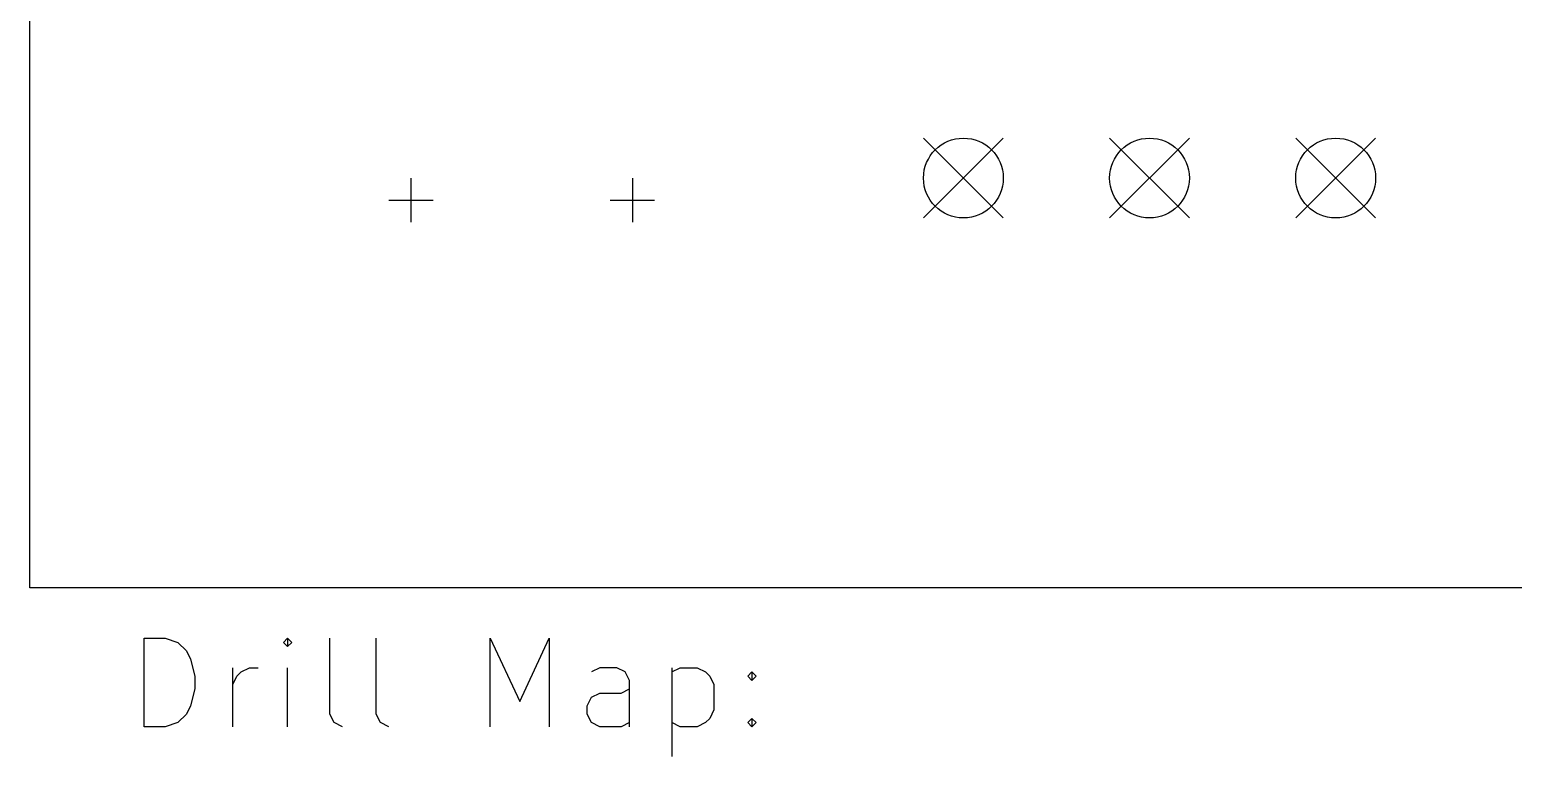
# Model space of a CAD drawing. Extents: x 103.1 to 173.7, y -146.8 to -73.
# Drawn here: x 104.93 to 138.41, y -126.26 to -109.85 of the extents above; entities that cross this region are included whole.
import ezdxf

# ---------------------------------------------------------------- set-up
doc = ezdxf.new("R2010")
doc.units = 0
doc.layers.add('BLACK', color=7, linetype='CONTINUOUS')

msp = doc.modelspace()

# ---------------------------------------------------------------- linework, layer by layer
at = {"layer": 'BLACK', "linetype": 'CONTINUOUS'}
for p, q in [((104.93, -122.45), (104.93, -72.95)), ((125.1, -112.3), (126.9, -114.1)), ((126.9, -112.3), (125.1, -114.1)), ((129.3, -112.3), (131.1, -114.1)), ((131.1, -112.3), (129.3, -114.1)), ((133.5, -112.3), (135.3, -114.1)), ((135.3, -112.3), (133.5, -114.1)), ((113.532323, -113.2), (113.532323, -114.2)), ((118.532323, -113.2), (118.532323, -114.2)), ((113.032323, -113.7), (114.032323, -113.7)), ((118.032323, -113.7), (119.032323, -113.7)), ((173.69, -122.45), (104.93, -122.45)), ((107.512768, -125.589838), (107.512768, -123.589838)), ((107.512768, -123.589838), (107.988958, -123.589838)), ((107.988958, -123.589838), (108.274673, -123.685076)), ((108.274673, -123.685076), (108.465149, -123.875552)), ((110.750863, -123.589838), (110.655625, -123.685076)), ((110.655625, -123.685076), (110.750863, -123.780314)), ((110.846101, -123.685076), (110.750863, -123.589838)), ((110.750863, -123.589838), (110.750863, -123.780314)), ((110.750863, -123.780314), (110.846101, -123.685076)), ((111.703244, -125.304123), (111.703244, -123.589838)), ((112.750863, -125.304123), (112.750863, -123.589838)), ((115.322292, -125.589838), (115.322292, -123.589838)), ((115.322292, -123.589838), (115.988959, -125.018409)), ((115.988959, -125.018409), (116.655625, -123.589838)), ((116.655625, -123.589838), (116.655625, -125.589838)), ((108.465149, -123.875552), (108.560387, -124.066028)), ((108.560387, -124.066028), (108.655625, -124.44698)), ((108.655625, -124.44698), (108.655625, -124.732695)), ((109.512768, -125.589838), (109.512768, -124.256504)), ((109.512768, -124.637457), (109.608006, -124.44698)), ((109.608006, -124.44698), (109.703244, -124.351742)), ((109.703244, -124.351742), (109.89372, -124.256504)), ((109.89372, -124.256504), (110.084197, -124.256504)), ((110.750863, -125.589838), (110.750863, -124.256504)), ((117.798482, -124.256504), (117.608006, -124.351742)), ((118.179435, -124.256504), (117.798482, -124.256504)), ((118.369911, -124.351742), (118.179435, -124.256504)), ((118.465149, -124.542219), (118.369911, -124.351742)), ((118.465149, -125.589838), (118.465149, -124.542219)), ((119.41753, -124.256504), (119.41753, -126.256504)), ((119.41753, -124.351742), (119.608006, -124.256504)), ((119.608006, -124.256504), (119.988959, -124.256504)), ((119.988959, -124.256504), (120.179435, -124.351742)), ((120.179435, -124.351742), (120.274673, -124.44698)), ((120.274673, -124.44698), (120.369911, -124.637457)), ((121.131816, -124.44698), (121.227054, -124.351742)), ((121.227054, -124.542219), (121.131816, -124.44698)), ((121.227054, -124.351742), (121.322292, -124.44698)), ((121.227054, -124.351742), (121.227054, -124.542219)), ((121.322292, -124.44698), (121.227054, -124.542219)), ((108.655625, -124.732695), (108.560387, -125.113647)), ((117.608006, -124.923171), (117.798482, -124.827933)), ((117.798482, -124.827933), (118.274673, -124.827933)), ((118.274673, -124.827933), (118.465149, -124.732695)), ((120.369911, -124.637457), (120.369911, -125.208885)), ((108.560387, -125.113647), (108.465149, -125.304123)), ((117.512768, -125.113647), (117.608006, -124.923171)), ((117.512768, -125.304123), (117.512768, -125.113647)), ((120.369911, -125.208885), (120.274673, -125.399361)), ((108.274673, -125.4946), (107.988958, -125.589838)), ((108.465149, -125.304123), (108.274673, -125.4946)), ((111.798482, -125.4946), (111.703244, -125.304123)), ((111.988958, -125.589838), (111.798482, -125.4946)), ((112.846101, -125.4946), (112.750863, -125.304123)), ((113.036577, -125.589838), (112.846101, -125.4946)), ((117.608006, -125.4946), (117.512768, -125.304123)), ((117.798482, -125.589838), (117.608006, -125.4946)), ((118.465149, -125.4946), (118.274673, -125.589838)), ((119.608006, -125.589838), (119.41753, -125.4946)), ((120.179435, -125.4946), (119.988959, -125.589838)), ((120.274673, -125.399361), (120.179435, -125.4946)), ((121.131816, -125.4946), (121.227054, -125.399361)), ((121.227054, -125.589838), (121.131816, -125.4946)), ((121.227054, -125.399361), (121.322292, -125.4946)), ((121.227054, -125.399361), (121.227054, -125.589838)), ((121.322292, -125.4946), (121.227054, -125.589838)), ((107.988958, -125.589838), (107.512768, -125.589838)), ((118.274673, -125.589838), (117.798482, -125.589838)), ((119.988959, -125.589838), (119.608006, -125.589838))]:
    msp.add_line(p, q, dxfattribs=at)
at = {"layer": 'BLACK'}
for centre in [(126, -113.2), (130.2, -113.2), (134.4, -113.2)]:
    msp.add_circle(centre, 0.9, dxfattribs=at)

doc.saveas('drawing.dxf')
